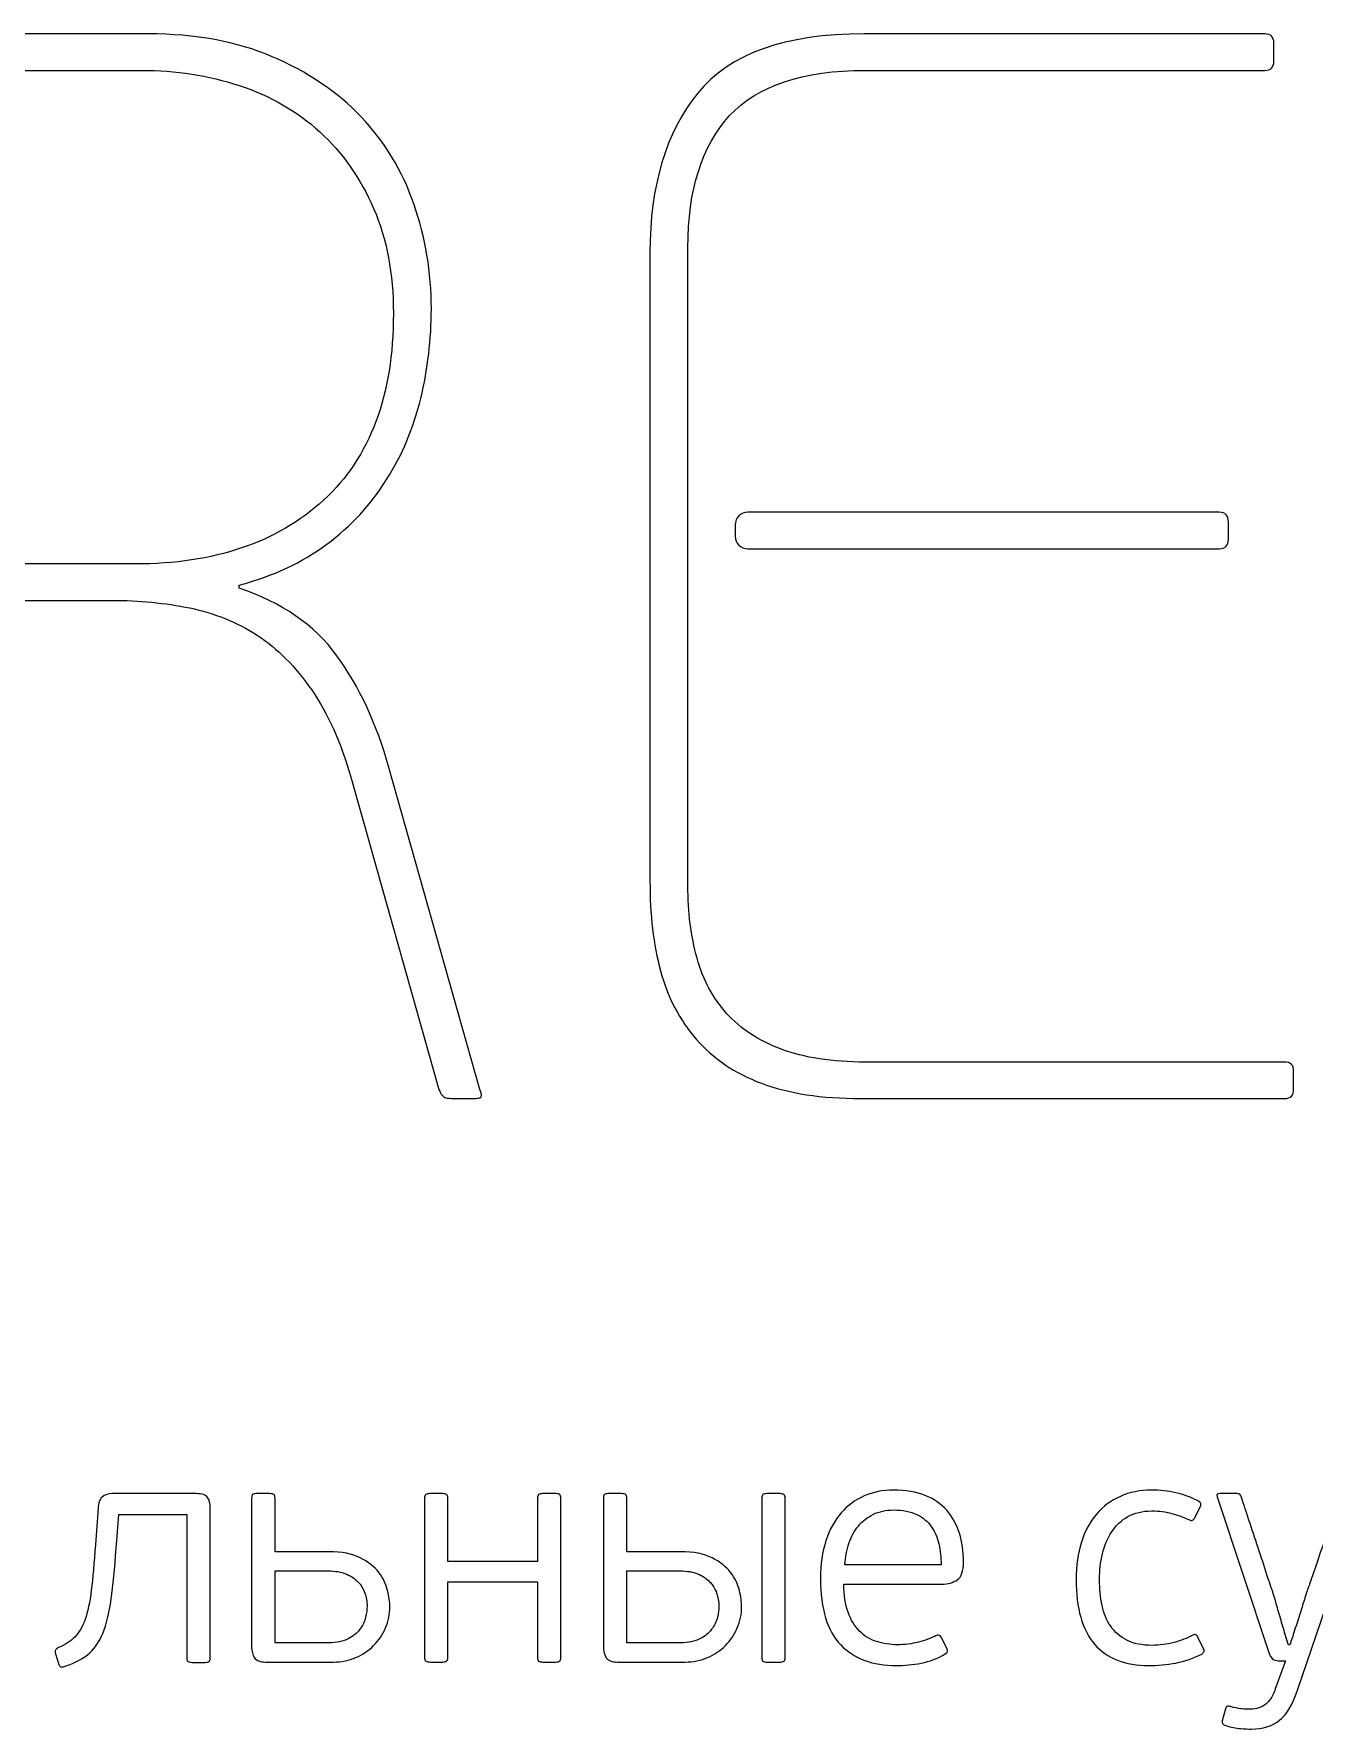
# Model space of a CAD drawing. Header units: centimetres. Extents: x -21.3 to 21.2, y -15.2 to 14.8.
# Drawn here: x -5.219 to -4.306, y -3.583 to -2.374 of the extents above; entities that cross this region are included whole.
import ezdxf

# ---------------------------------------------------------------- set-up
doc = ezdxf.new("R2010")
doc.units = ezdxf.units.CM
doc.header["$MEASUREMENT"] = 0
doc.layers.add('layer 1', color=7, linetype='Continuous')

msp = doc.modelspace()

# ---------------------------------------------------------------- linework, layer by layer
at = {"layer": 'layer 1', "color": 29}
for points, knots in [([(-5.38577, -3.12645), (-5.38577, -3.13079), (-5.38794, -3.13295), (-5.39227, -3.13295), (-5.39227, -3.13295), (-5.39227, -3.13295), (-5.40635, -3.13295), (-5.40635, -3.13295), (-5.40635, -3.13295), (-5.41068, -3.13295), (-5.41284, -3.13079), (-5.41284, -3.12645), (-5.41284, -3.12645), (-5.41284, -3.12645), (-5.41284, -2.40857), (-5.41284, -2.40857), (-5.41284, -2.40857), (-5.41284, -2.39918), (-5.41104, -2.39106), (-5.40743, -2.38421), (-5.40743, -2.38421), (-5.40382, -2.37735), (-5.39371, -2.37392), (-5.37711, -2.37392), (-5.37711, -2.37392), (-5.37711, -2.37392), (-5.13727, -2.37392), (-5.13727, -2.37392), (-5.13727, -2.37392), (-5.10353, -2.37392), (-5.07393, -2.37933), (-5.04884, -2.39016), (-5.04884, -2.39016), (-5.02358, -2.40099), (-5.00247, -2.41524), (-4.9855, -2.43293), (-4.9855, -2.43293), (-4.96872, -2.45062), (-4.95609, -2.47137), (-4.94779, -2.49519), (-4.94779, -2.49519), (-4.93949, -2.51901), (-4.93533, -2.54392), (-4.93533, -2.5699), (-4.93533, -2.5699), (-4.93533, -2.59156), (-4.93786, -2.61285), (-4.94291, -2.63379), (-4.94291, -2.63379), (-4.94797, -2.65472), (-4.95609, -2.67403), (-4.96728, -2.69172), (-4.96728, -2.69172), (-4.97828, -2.7094), (-4.99254, -2.72474), (-5.00986, -2.73773), (-5.00986, -2.73773), (-5.02719, -2.75073), (-5.04813, -2.76047), (-5.07249, -2.76697), (-5.07249, -2.76697), (-5.07249, -2.76697), (-5.07249, -2.76913), (-5.07249, -2.76913), (-5.07249, -2.76913), (-5.04199, -2.77924), (-5.01871, -2.7953), (-5.00265, -2.81732), (-5.00265, -2.81732), (-4.98677, -2.83934), (-4.97431, -2.86586), (-4.96565, -2.8969), (-4.96565, -2.8969), (-4.96565, -2.8969), (-4.90069, -3.12645), (-4.90069, -3.12645), (-4.90069, -3.12645), (-4.89924, -3.13006), (-4.89924, -3.13205), (-4.90069, -3.13241), (-4.90069, -3.13241), (-4.90213, -3.13277), (-4.90357, -3.13295), (-4.90502, -3.13295), (-4.90502, -3.13295), (-4.90502, -3.13295), (-4.92018, -3.13295), (-4.92018, -3.13295), (-4.92018, -3.13295), (-4.92162, -3.13295), (-4.92324, -3.13277), (-4.92505, -3.13241), (-4.92505, -3.13241), (-4.92685, -3.13205), (-4.92848, -3.13006), (-4.92992, -3.12645), (-4.92992, -3.12645), (-4.92992, -3.12645), (-4.99254, -2.90448), (-4.99254, -2.90448), (-4.99254, -2.90448), (-4.99976, -2.87922), (-5.00914, -2.85828), (-5.02069, -2.84168), (-5.02069, -2.84168), (-5.03225, -2.82508), (-5.04506, -2.81208), (-5.05949, -2.8027), (-5.05949, -2.8027), (-5.07393, -2.79332), (-5.08999, -2.78682), (-5.10768, -2.78321), (-5.10768, -2.78321), (-5.12518, -2.7796), (-5.14377, -2.7778), (-5.16326, -2.7778), (-5.16326, -2.7778), (-5.16326, -2.7778), (-5.34313, -2.7778), (-5.34313, -2.7778), (-5.34313, -2.7778), (-5.34808, -2.7778), (-5.35211, -2.77376), (-5.35211, -2.76882), (-5.35211, -2.76882), (-5.35211, -2.76882), (-5.35211, -2.76079), (-5.35211, -2.76079), (-5.35211, -2.76079), (-5.35211, -2.75584), (-5.34808, -2.75181), (-5.34313, -2.75181), (-5.34313, -2.75181), (-5.34313, -2.75181), (-5.14648, -2.75181), (-5.14648, -2.75181), (-5.14648, -2.75181), (-5.09017, -2.75181), (-5.04541, -2.73665), (-5.01221, -2.70633), (-5.01221, -2.70633), (-4.979, -2.67601), (-4.96241, -2.63162), (-4.96241, -2.57315), (-4.96241, -2.57315), (-4.96241, -2.545), (-4.9671, -2.5201), (-4.97648, -2.49844), (-4.97648, -2.49844), (-4.98586, -2.47678), (-4.99868, -2.45856), (-5.01492, -2.44376), (-5.01492, -2.44376), (-5.03116, -2.42896), (-5.05029, -2.41795), (-5.07231, -2.41073), (-5.07231, -2.41073), (-5.09432, -2.40352), (-5.1176, -2.39991), (-5.14215, -2.39991), (-5.14215, -2.39991), (-5.14215, -2.39991), (-5.38577, -2.39991), (-5.38577, -2.39991), (-5.38577, -2.39991), (-5.38577, -2.39991), (-5.38577, -2.70138), (-5.38577, -2.70138), (-5.38577, -2.70138), (-5.38577, -2.70138), (-5.38577, -2.75181), (-5.38577, -2.75181), (-5.38577, -2.75181), (-5.38577, -2.75181), (-5.38577, -2.7778), (-5.38577, -2.7778), (-5.38577, -2.7778), (-5.38577, -2.7778), (-5.38577, -2.85057), (-5.38577, -2.85057), (-5.38577, -2.85057), (-5.38577, -2.85057), (-5.38577, -3.12645), (-5.38577, -3.12645)], [0, 0, 0, 0, 0.0212766, 0.0212766, 0.0212766, 0.0212766, 0.0425532, 0.0425532, 0.0425532, 0.0425532, 0.0638298, 0.0638298, 0.0638298, 0.0638298, 0.0851064, 0.0851064, 0.0851064, 0.0851064, 0.106383, 0.106383, 0.106383, 0.106383, 0.1276596, 0.1276596, 0.1276596, 0.1276596, 0.1489362, 0.1489362, 0.1489362, 0.1489362, 0.1702128, 0.1702128, 0.1702128, 0.1702128, 0.1914894, 0.1914894, 0.1914894, 0.1914894, 0.212766, 0.212766, 0.212766, 0.212766, 0.2340426, 0.2340426, 0.2340426, 0.2340426, 0.2553191, 0.2553191, 0.2553191, 0.2553191, 0.2765957, 0.2765957, 0.2765957, 0.2765957, 0.2978723, 0.2978723, 0.2978723, 0.2978723, 0.3191489, 0.3191489, 0.3191489, 0.3191489, 0.3404255, 0.3404255, 0.3404255, 0.3404255, 0.3617021, 0.3617021, 0.3617021, 0.3617021, 0.3829787, 0.3829787, 0.3829787, 0.3829787, 0.4042553, 0.4042553, 0.4042553, 0.4042553, 0.4255319, 0.4255319, 0.4255319, 0.4255319, 0.4468085, 0.4468085, 0.4468085, 0.4468085, 0.4680851, 0.4680851, 0.4680851, 0.4680851, 0.4893617, 0.4893617, 0.4893617, 0.4893617, 0.5106383, 0.5106383, 0.5106383, 0.5106383, 0.5319149, 0.5319149, 0.5319149, 0.5319149, 0.5531915, 0.5531915, 0.5531915, 0.5531915, 0.5744681, 0.5744681, 0.5744681, 0.5744681, 0.5957447, 0.5957447, 0.5957447, 0.5957447, 0.6170213, 0.6170213, 0.6170213, 0.6170213, 0.6382979, 0.6382979, 0.6382979, 0.6382979, 0.6595745, 0.6595745, 0.6595745, 0.6595745, 0.6808511, 0.6808511, 0.6808511, 0.6808511, 0.7021277, 0.7021277, 0.7021277, 0.7021277, 0.7234043, 0.7234043, 0.7234043, 0.7234043, 0.7446809, 0.7446809, 0.7446809, 0.7446809, 0.7659574, 0.7659574, 0.7659574, 0.7659574, 0.787234, 0.787234, 0.787234, 0.787234, 0.8085106, 0.8085106, 0.8085106, 0.8085106, 0.8297872, 0.8297872, 0.8297872, 0.8297872, 0.8510638, 0.8510638, 0.8510638, 0.8510638, 0.8723404, 0.8723404, 0.8723404, 0.8723404, 0.893617, 0.893617, 0.893617, 0.893617, 0.9148936, 0.9148936, 0.9148936, 0.9148936, 0.9361702, 0.9361702, 0.9361702, 0.9361702, 0.9574468, 0.9574468, 0.9574468, 0.9574468, 1, 1, 1, 1]), ([(-4.75234, -2.74098), (-4.75234, -2.74098), (-4.75234, -2.81558), (-4.75234, -2.81558), (-4.75234, -2.81558), (-4.75234, -2.81558), (-4.75234, -2.98136), (-4.75234, -2.98136), (-4.75234, -2.98136), (-4.75234, -3.00013), (-4.75018, -3.01727), (-4.74584, -3.03279), (-4.74584, -3.03279), (-4.74151, -3.04831), (-4.73447, -3.06148), (-4.72473, -3.07231), (-4.72473, -3.07231), (-4.71499, -3.08314), (-4.70199, -3.09162), (-4.68575, -3.09776), (-4.68575, -3.09776), (-4.66951, -3.10389), (-4.64948, -3.10696), (-4.62566, -3.10696), (-4.62566, -3.10696), (-4.62566, -3.10696), (-4.32681, -3.10696), (-4.32681, -3.10696), (-4.32681, -3.10696), (-4.32248, -3.10696), (-4.32031, -3.10913), (-4.32031, -3.11346), (-4.32031, -3.11346), (-4.32031, -3.11346), (-4.32031, -3.12645), (-4.32031, -3.12645), (-4.32031, -3.12645), (-4.32031, -3.13079), (-4.32248, -3.13295), (-4.32681, -3.13295), (-4.32681, -3.13295), (-4.32681, -3.13295), (-4.62891, -3.13295), (-4.62891, -3.13295), (-4.62891, -3.13295), (-4.65706, -3.13295), (-4.6807, -3.12934), (-4.69983, -3.12212), (-4.69983, -3.12212), (-4.71896, -3.1149), (-4.73447, -3.10444), (-4.74639, -3.09072), (-4.74639, -3.09072), (-4.7583, -3.07701), (-4.76678, -3.06076), (-4.77183, -3.042), (-4.77183, -3.042), (-4.77688, -3.02323), (-4.77941, -3.00193), (-4.77941, -2.97811), (-4.77941, -2.97811), (-4.77941, -2.97811), (-4.77941, -2.52984), (-4.77941, -2.52984), (-4.77941, -2.52984), (-4.77941, -2.4822), (-4.76804, -2.4443), (-4.74531, -2.41615), (-4.74531, -2.41615), (-4.72257, -2.38799), (-4.68304, -2.37392), (-4.62674, -2.37392), (-4.62674, -2.37392), (-4.62674, -2.37392), (-4.34088, -2.37392), (-4.34088, -2.37392), (-4.34088, -2.37392), (-4.33655, -2.37392), (-4.33439, -2.37609), (-4.33439, -2.38042), (-4.33439, -2.38042), (-4.33439, -2.38042), (-4.33439, -2.39341), (-4.33439, -2.39341), (-4.33439, -2.39341), (-4.33439, -2.39774), (-4.33655, -2.39991), (-4.34088, -2.39991), (-4.34088, -2.39991), (-4.34088, -2.39991), (-4.62566, -2.39991), (-4.62566, -2.39991), (-4.62566, -2.39991), (-4.67041, -2.39991), (-4.70271, -2.41073), (-4.72257, -2.43221), (-4.72257, -2.43221), (-4.74242, -2.45387), (-4.75234, -2.48508), (-4.75234, -2.52623), (-4.75234, -2.52623), (-4.75234, -2.52623), (-4.75234, -2.66639), (-4.75234, -2.66639), (-4.75234, -2.66639), (-4.75234, -2.66639), (-4.75234, -2.71499), (-4.75234, -2.71499), (-4.75234, -2.71499), (-4.75234, -2.71499), (-4.75234, -2.74098), (-4.75234, -2.74098)], [0, 0, 0, 0, 0.0344828, 0.0344828, 0.0344828, 0.0344828, 0.0689655, 0.0689655, 0.0689655, 0.0689655, 0.1034483, 0.1034483, 0.1034483, 0.1034483, 0.137931, 0.137931, 0.137931, 0.137931, 0.1724138, 0.1724138, 0.1724138, 0.1724138, 0.2068966, 0.2068966, 0.2068966, 0.2068966, 0.2413793, 0.2413793, 0.2413793, 0.2413793, 0.2758621, 0.2758621, 0.2758621, 0.2758621, 0.3103448, 0.3103448, 0.3103448, 0.3103448, 0.3448276, 0.3448276, 0.3448276, 0.3448276, 0.3793103, 0.3793103, 0.3793103, 0.3793103, 0.4137931, 0.4137931, 0.4137931, 0.4137931, 0.4482759, 0.4482759, 0.4482759, 0.4482759, 0.4827586, 0.4827586, 0.4827586, 0.4827586, 0.5172414, 0.5172414, 0.5172414, 0.5172414, 0.5517241, 0.5517241, 0.5517241, 0.5517241, 0.5862069, 0.5862069, 0.5862069, 0.5862069, 0.6206897, 0.6206897, 0.6206897, 0.6206897, 0.6551724, 0.6551724, 0.6551724, 0.6551724, 0.6896552, 0.6896552, 0.6896552, 0.6896552, 0.7241379, 0.7241379, 0.7241379, 0.7241379, 0.7586207, 0.7586207, 0.7586207, 0.7586207, 0.7931034, 0.7931034, 0.7931034, 0.7931034, 0.8275862, 0.8275862, 0.8275862, 0.8275862, 0.862069, 0.862069, 0.862069, 0.862069, 0.8965517, 0.8965517, 0.8965517, 0.8965517, 0.9310345, 0.9310345, 0.9310345, 0.9310345, 1, 1, 1, 1]), ([(-4.7097, -2.71499), (-4.7097, -2.71499), (-4.37337, -2.71499), (-4.37337, -2.71499), (-4.37337, -2.71499), (-4.36904, -2.71499), (-4.36687, -2.71734), (-4.36687, -2.72185), (-4.36687, -2.72185), (-4.36687, -2.72185), (-4.36687, -2.73413), (-4.36687, -2.73413), (-4.36687, -2.73413), (-4.36687, -2.73864), (-4.36904, -2.74098), (-4.37337, -2.74098), (-4.37337, -2.74098), (-4.37337, -2.74098), (-4.7097, -2.74098), (-4.7097, -2.74098), (-4.7097, -2.74098), (-4.71465, -2.74098), (-4.71868, -2.73695), (-4.71868, -2.73201), (-4.71868, -2.73201), (-4.71868, -2.73201), (-4.71868, -2.72397), (-4.71868, -2.72397), (-4.71868, -2.72397), (-4.71868, -2.71903), (-4.71465, -2.71499), (-4.7097, -2.71499)], [0, 0, 0, 0, 0.1111111, 0.1111111, 0.1111111, 0.1111111, 0.2222222, 0.2222222, 0.2222222, 0.2222222, 0.3333333, 0.3333333, 0.3333333, 0.3333333, 0.4444444, 0.4444444, 0.4444444, 0.4444444, 0.5555556, 0.5555556, 0.5555556, 0.5555556, 0.6666667, 0.6666667, 0.6666667, 0.6666667, 0.7777778, 0.7777778, 0.7777778, 0.7777778, 1, 1, 1, 1]), ([(-5.17307, -3.42511), (-5.17292, -3.42141), (-5.17193, -3.41874), (-5.1701, -3.4171), (-5.1701, -3.4171), (-5.16823, -3.41546), (-5.16579, -3.41466), (-5.16274, -3.41466), (-5.16274, -3.41466), (-5.16274, -3.41466), (-5.10289, -3.41466), (-5.10289, -3.41466), (-5.10289, -3.41466), (-5.09889, -3.41466), (-5.09626, -3.41554), (-5.09496, -3.41733), (-5.09496, -3.41733), (-5.09366, -3.41912), (-5.09302, -3.42172), (-5.09302, -3.42511), (-5.09302, -3.42511), (-5.09302, -3.42511), (-5.09302, -3.532), (-5.09302, -3.532), (-5.09302, -3.532), (-5.09302, -3.53321), (-5.09328, -3.53402), (-5.09382, -3.5344), (-5.09382, -3.5344), (-5.09435, -3.53478), (-5.09534, -3.53497), (-5.09672, -3.53497), (-5.09672, -3.53497), (-5.09672, -3.53497), (-5.10602, -3.53497), (-5.10602, -3.53497), (-5.10602, -3.53497), (-5.10724, -3.53497), (-5.10815, -3.53478), (-5.1088, -3.5344), (-5.1088, -3.5344), (-5.10941, -3.53402), (-5.10972, -3.53321), (-5.10972, -3.532), (-5.10972, -3.532), (-5.10972, -3.532), (-5.10972, -3.42953), (-5.10972, -3.42953), (-5.10972, -3.42953), (-5.10972, -3.42953), (-5.1582, -3.42953), (-5.1582, -3.42953), (-5.1582, -3.42953), (-5.1582, -3.42953), (-5.15958, -3.44805), (-5.15958, -3.44805), (-5.15958, -3.44805), (-5.1608, -3.46315), (-5.16201, -3.47584), (-5.16323, -3.48614), (-5.16323, -3.48614), (-5.16445, -3.49643), (-5.16629, -3.50501), (-5.16872, -3.51187), (-5.16872, -3.51187), (-5.17117, -3.51873), (-5.17456, -3.52414), (-5.1789, -3.52811), (-5.1789, -3.52811), (-5.18325, -3.53207), (-5.18908, -3.53527), (-5.1964, -3.53771), (-5.1964, -3.53771), (-5.19732, -3.53802), (-5.19819, -3.53821), (-5.19903, -3.53829), (-5.19903, -3.53829), (-5.19987, -3.53836), (-5.20052, -3.53779), (-5.20097, -3.53657), (-5.20097, -3.53657), (-5.20097, -3.53657), (-5.20349, -3.52879), (-5.20349, -3.52879), (-5.20349, -3.52879), (-5.20379, -3.52757), (-5.20379, -3.5267), (-5.20349, -3.52616), (-5.20349, -3.52616), (-5.20318, -3.52563), (-5.20242, -3.52506), (-5.2012, -3.52445), (-5.2012, -3.52445), (-5.19648, -3.52246), (-5.19263, -3.51995), (-5.18965, -3.5169), (-5.18965, -3.5169), (-5.18668, -3.51385), (-5.18424, -3.50966), (-5.18233, -3.50432), (-5.18233, -3.50432), (-5.18043, -3.49898), (-5.17894, -3.49204), (-5.17787, -3.48351), (-5.17787, -3.48351), (-5.17681, -3.47497), (-5.17582, -3.46414), (-5.1749, -3.45103), (-5.1749, -3.45103), (-5.1749, -3.45103), (-5.17307, -3.42511), (-5.17307, -3.42511)], [0, 0, 0, 0, 0.0344828, 0.0344828, 0.0344828, 0.0344828, 0.0689655, 0.0689655, 0.0689655, 0.0689655, 0.1034483, 0.1034483, 0.1034483, 0.1034483, 0.137931, 0.137931, 0.137931, 0.137931, 0.1724138, 0.1724138, 0.1724138, 0.1724138, 0.2068966, 0.2068966, 0.2068966, 0.2068966, 0.2413793, 0.2413793, 0.2413793, 0.2413793, 0.2758621, 0.2758621, 0.2758621, 0.2758621, 0.3103448, 0.3103448, 0.3103448, 0.3103448, 0.3448276, 0.3448276, 0.3448276, 0.3448276, 0.3793103, 0.3793103, 0.3793103, 0.3793103, 0.4137931, 0.4137931, 0.4137931, 0.4137931, 0.4482759, 0.4482759, 0.4482759, 0.4482759, 0.4827586, 0.4827586, 0.4827586, 0.4827586, 0.5172414, 0.5172414, 0.5172414, 0.5172414, 0.5517241, 0.5517241, 0.5517241, 0.5517241, 0.5862069, 0.5862069, 0.5862069, 0.5862069, 0.6206897, 0.6206897, 0.6206897, 0.6206897, 0.6551724, 0.6551724, 0.6551724, 0.6551724, 0.6896552, 0.6896552, 0.6896552, 0.6896552, 0.7241379, 0.7241379, 0.7241379, 0.7241379, 0.7586207, 0.7586207, 0.7586207, 0.7586207, 0.7931034, 0.7931034, 0.7931034, 0.7931034, 0.8275862, 0.8275862, 0.8275862, 0.8275862, 0.862069, 0.862069, 0.862069, 0.862069, 0.8965517, 0.8965517, 0.8965517, 0.8965517, 0.9310345, 0.9310345, 0.9310345, 0.9310345, 1, 1, 1, 1]), ([(-5.0085, -3.45606), (-4.9992, -3.45606), (-4.99173, -3.45751), (-4.98602, -3.46041), (-4.98602, -3.46041), (-4.98033, -3.4633), (-4.97591, -3.46677), (-4.97279, -3.47081), (-4.97279, -3.47081), (-4.9697, -3.47485), (-4.9676, -3.47912), (-4.96654, -3.48362), (-4.96654, -3.48362), (-4.96547, -3.48812), (-4.96493, -3.49197), (-4.96493, -3.49517), (-4.96493, -3.49517), (-4.96493, -3.50051), (-4.96597, -3.50558), (-4.96802, -3.51038), (-4.96802, -3.51038), (-4.97008, -3.51518), (-4.9729, -3.51938), (-4.97649, -3.52296), (-4.97649, -3.52296), (-4.98007, -3.52654), (-4.9843, -3.5294), (-4.98918, -3.53154), (-4.98918, -3.53154), (-4.99406, -3.53367), (-4.9994, -3.53474), (-5.00519, -3.53474), (-5.00519, -3.53474), (-5.00519, -3.53474), (-5.05368, -3.53474), (-5.05368, -3.53474), (-5.05368, -3.53474), (-5.05749, -3.53474), (-5.06008, -3.53371), (-5.06145, -3.53165), (-5.06145, -3.53165), (-5.06283, -3.5296), (-5.06351, -3.52712), (-5.06351, -3.52422), (-5.06351, -3.52422), (-5.06351, -3.52422), (-5.06351, -3.41809), (-5.06351, -3.41809), (-5.06351, -3.41809), (-5.06351, -3.41672), (-5.06328, -3.4158), (-5.06283, -3.41535), (-5.06283, -3.41535), (-5.06237, -3.41489), (-5.06149, -3.41466), (-5.06027, -3.41466), (-5.06027, -3.41466), (-5.06027, -3.41466), (-5.05051, -3.41466), (-5.05051, -3.41466), (-5.05051, -3.41466), (-5.04914, -3.41466), (-5.04815, -3.41489), (-5.04762, -3.41535), (-5.04762, -3.41535), (-5.04708, -3.4158), (-5.04682, -3.41672), (-5.04682, -3.41809), (-5.04682, -3.41809), (-5.04682, -3.41809), (-5.04682, -3.45606), (-5.04682, -3.45606), (-5.04682, -3.45606), (-5.04682, -3.45606), (-5.0085, -3.45606), (-5.0085, -3.45606)], [0, 0, 0, 0, 0.05, 0.05, 0.05, 0.05, 0.1, 0.1, 0.1, 0.1, 0.15, 0.15, 0.15, 0.15, 0.2, 0.2, 0.2, 0.2, 0.25, 0.25, 0.25, 0.25, 0.3, 0.3, 0.3, 0.3, 0.35, 0.35, 0.35, 0.35, 0.4, 0.4, 0.4, 0.4, 0.45, 0.45, 0.45, 0.45, 0.5, 0.5, 0.5, 0.5, 0.55, 0.55, 0.55, 0.55, 0.6, 0.6, 0.6, 0.6, 0.65, 0.65, 0.65, 0.65, 0.7, 0.7, 0.7, 0.7, 0.75, 0.75, 0.75, 0.75, 0.8, 0.8, 0.8, 0.8, 0.85, 0.85, 0.85, 0.85, 0.9, 0.9, 0.9, 0.9, 1, 1, 1, 1]), ([(-4.92353, -3.53131), (-4.92353, -3.53268), (-4.92384, -3.5336), (-4.92445, -3.53405), (-4.92445, -3.53405), (-4.92502, -3.53451), (-4.92594, -3.53474), (-4.92716, -3.53474), (-4.92716, -3.53474), (-4.92716, -3.53474), (-4.93638, -3.53474), (-4.93638, -3.53474), (-4.93638, -3.53474), (-4.9376, -3.53474), (-4.93855, -3.53451), (-4.9392, -3.53405), (-4.9392, -3.53405), (-4.93989, -3.5336), (-4.94023, -3.53268), (-4.94023, -3.53131), (-4.94023, -3.53131), (-4.94023, -3.53131), (-4.94023, -3.41809), (-4.94023, -3.41809), (-4.94023, -3.41809), (-4.94023, -3.41672), (-4.93989, -3.4158), (-4.9392, -3.41535), (-4.9392, -3.41535), (-4.93855, -3.41489), (-4.9376, -3.41466), (-4.93638, -3.41466), (-4.93638, -3.41466), (-4.93638, -3.41466), (-4.92716, -3.41466), (-4.92716, -3.41466), (-4.92716, -3.41466), (-4.92594, -3.41466), (-4.92502, -3.41489), (-4.92445, -3.41535), (-4.92445, -3.41535), (-4.92384, -3.4158), (-4.92353, -3.41672), (-4.92353, -3.41809), (-4.92353, -3.41809), (-4.92353, -3.41809), (-4.92353, -3.46315), (-4.92353, -3.46315), (-4.92353, -3.46315), (-4.92353, -3.46315), (-4.85972, -3.46315), (-4.85972, -3.46315), (-4.85972, -3.46315), (-4.85972, -3.46315), (-4.85972, -3.41809), (-4.85972, -3.41809), (-4.85972, -3.41809), (-4.85972, -3.41672), (-4.85942, -3.4158), (-4.85881, -3.41535), (-4.85881, -3.41535), (-4.85816, -3.41489), (-4.85724, -3.41466), (-4.85602, -3.41466), (-4.85602, -3.41466), (-4.85602, -3.41466), (-4.84649, -3.41466), (-4.84649, -3.41466), (-4.84649, -3.41466), (-4.84512, -3.41466), (-4.84417, -3.41489), (-4.84371, -3.41535), (-4.84371, -3.41535), (-4.84325, -3.4158), (-4.84302, -3.41672), (-4.84302, -3.41809), (-4.84302, -3.41809), (-4.84302, -3.41809), (-4.84302, -3.53131), (-4.84302, -3.53131), (-4.84302, -3.53131), (-4.84302, -3.53268), (-4.84325, -3.5336), (-4.84371, -3.53405), (-4.84371, -3.53405), (-4.84417, -3.53451), (-4.84512, -3.53474), (-4.84649, -3.53474), (-4.84649, -3.53474), (-4.84649, -3.53474), (-4.85602, -3.53474), (-4.85602, -3.53474), (-4.85602, -3.53474), (-4.85724, -3.53474), (-4.85816, -3.53451), (-4.85881, -3.53405), (-4.85881, -3.53405), (-4.85942, -3.5336), (-4.85972, -3.53268), (-4.85972, -3.53131), (-4.85972, -3.53131), (-4.85972, -3.53131), (-4.85972, -3.47756), (-4.85972, -3.47756), (-4.85972, -3.47756), (-4.85972, -3.47756), (-4.92353, -3.47756), (-4.92353, -3.47756), (-4.92353, -3.47756), (-4.92353, -3.47756), (-4.92353, -3.53131), (-4.92353, -3.53131)], [0, 0, 0, 0, 0.0344828, 0.0344828, 0.0344828, 0.0344828, 0.0689655, 0.0689655, 0.0689655, 0.0689655, 0.1034483, 0.1034483, 0.1034483, 0.1034483, 0.137931, 0.137931, 0.137931, 0.137931, 0.1724138, 0.1724138, 0.1724138, 0.1724138, 0.2068966, 0.2068966, 0.2068966, 0.2068966, 0.2413793, 0.2413793, 0.2413793, 0.2413793, 0.2758621, 0.2758621, 0.2758621, 0.2758621, 0.3103448, 0.3103448, 0.3103448, 0.3103448, 0.3448276, 0.3448276, 0.3448276, 0.3448276, 0.3793103, 0.3793103, 0.3793103, 0.3793103, 0.4137931, 0.4137931, 0.4137931, 0.4137931, 0.4482759, 0.4482759, 0.4482759, 0.4482759, 0.4827586, 0.4827586, 0.4827586, 0.4827586, 0.5172414, 0.5172414, 0.5172414, 0.5172414, 0.5517241, 0.5517241, 0.5517241, 0.5517241, 0.5862069, 0.5862069, 0.5862069, 0.5862069, 0.6206897, 0.6206897, 0.6206897, 0.6206897, 0.6551724, 0.6551724, 0.6551724, 0.6551724, 0.6896552, 0.6896552, 0.6896552, 0.6896552, 0.7241379, 0.7241379, 0.7241379, 0.7241379, 0.7586207, 0.7586207, 0.7586207, 0.7586207, 0.7931034, 0.7931034, 0.7931034, 0.7931034, 0.8275862, 0.8275862, 0.8275862, 0.8275862, 0.862069, 0.862069, 0.862069, 0.862069, 0.8965517, 0.8965517, 0.8965517, 0.8965517, 0.9310345, 0.9310345, 0.9310345, 0.9310345, 1, 1, 1, 1]), ([(-4.7576, -3.45606), (-4.7483, -3.45606), (-4.74083, -3.45751), (-4.73511, -3.46041), (-4.73511, -3.46041), (-4.72943, -3.4633), (-4.725, -3.46677), (-4.72188, -3.47081), (-4.72188, -3.47081), (-4.71879, -3.47485), (-4.7167, -3.47912), (-4.71563, -3.48362), (-4.71563, -3.48362), (-4.71456, -3.48812), (-4.71402, -3.49197), (-4.71402, -3.49517), (-4.71402, -3.49517), (-4.71402, -3.50051), (-4.71506, -3.50558), (-4.71711, -3.51038), (-4.71711, -3.51038), (-4.71917, -3.51518), (-4.72199, -3.51938), (-4.72558, -3.52296), (-4.72558, -3.52296), (-4.72916, -3.52654), (-4.73339, -3.5294), (-4.73827, -3.53154), (-4.73827, -3.53154), (-4.74315, -3.53367), (-4.74849, -3.53474), (-4.75428, -3.53474), (-4.75428, -3.53474), (-4.75428, -3.53474), (-4.80277, -3.53474), (-4.80277, -3.53474), (-4.80277, -3.53474), (-4.80658, -3.53474), (-4.80918, -3.53371), (-4.81054, -3.53165), (-4.81054, -3.53165), (-4.81192, -3.5296), (-4.8126, -3.52712), (-4.8126, -3.52422), (-4.8126, -3.52422), (-4.8126, -3.52422), (-4.8126, -3.41809), (-4.8126, -3.41809), (-4.8126, -3.41809), (-4.8126, -3.41672), (-4.81238, -3.4158), (-4.81192, -3.41535), (-4.81192, -3.41535), (-4.81146, -3.41489), (-4.81059, -3.41466), (-4.80936, -3.41466), (-4.80936, -3.41466), (-4.80936, -3.41466), (-4.79961, -3.41466), (-4.79961, -3.41466), (-4.79961, -3.41466), (-4.79823, -3.41466), (-4.79724, -3.41489), (-4.79671, -3.41535), (-4.79671, -3.41535), (-4.79618, -3.4158), (-4.79591, -3.41672), (-4.79591, -3.41809), (-4.79591, -3.41809), (-4.79591, -3.41809), (-4.79591, -3.45606), (-4.79591, -3.45606), (-4.79591, -3.45606), (-4.79591, -3.45606), (-4.7576, -3.45606), (-4.7576, -3.45606)], [0, 0, 0, 0, 0.05, 0.05, 0.05, 0.05, 0.1, 0.1, 0.1, 0.1, 0.15, 0.15, 0.15, 0.15, 0.2, 0.2, 0.2, 0.2, 0.25, 0.25, 0.25, 0.25, 0.3, 0.3, 0.3, 0.3, 0.35, 0.35, 0.35, 0.35, 0.4, 0.4, 0.4, 0.4, 0.45, 0.45, 0.45, 0.45, 0.5, 0.5, 0.5, 0.5, 0.55, 0.55, 0.55, 0.55, 0.6, 0.6, 0.6, 0.6, 0.65, 0.65, 0.65, 0.65, 0.7, 0.7, 0.7, 0.7, 0.75, 0.75, 0.75, 0.75, 0.8, 0.8, 0.8, 0.8, 0.85, 0.85, 0.85, 0.85, 0.9, 0.9, 0.9, 0.9, 1, 1, 1, 1]), ([(-4.69962, -3.41809), (-4.69962, -3.41672), (-4.69935, -3.4158), (-4.69882, -3.41535), (-4.69882, -3.41535), (-4.69828, -3.41489), (-4.69737, -3.41466), (-4.69615, -3.41466), (-4.69615, -3.41466), (-4.69615, -3.41466), (-4.68662, -3.41466), (-4.68662, -3.41466), (-4.68662, -3.41466), (-4.6854, -3.41466), (-4.68448, -3.41489), (-4.68383, -3.41535), (-4.68383, -3.41535), (-4.68322, -3.4158), (-4.68292, -3.41672), (-4.68292, -3.41809), (-4.68292, -3.41809), (-4.68292, -3.41809), (-4.68292, -3.53154), (-4.68292, -3.53154), (-4.68292, -3.53154), (-4.68292, -3.53291), (-4.68322, -3.53379), (-4.68383, -3.53417), (-4.68383, -3.53417), (-4.68448, -3.53455), (-4.6854, -3.53474), (-4.68662, -3.53474), (-4.68662, -3.53474), (-4.68662, -3.53474), (-4.69615, -3.53474), (-4.69615, -3.53474), (-4.69615, -3.53474), (-4.69737, -3.53474), (-4.69828, -3.53455), (-4.69882, -3.53417), (-4.69882, -3.53417), (-4.69935, -3.53379), (-4.69962, -3.53291), (-4.69962, -3.53154), (-4.69962, -3.53154), (-4.69962, -3.53154), (-4.69962, -3.41809), (-4.69962, -3.41809)], [0, 0, 0, 0, 0.0769231, 0.0769231, 0.0769231, 0.0769231, 0.1538462, 0.1538462, 0.1538462, 0.1538462, 0.2307692, 0.2307692, 0.2307692, 0.2307692, 0.3076923, 0.3076923, 0.3076923, 0.3076923, 0.3846154, 0.3846154, 0.3846154, 0.3846154, 0.4615385, 0.4615385, 0.4615385, 0.4615385, 0.5384615, 0.5384615, 0.5384615, 0.5384615, 0.6153846, 0.6153846, 0.6153846, 0.6153846, 0.6923077, 0.6923077, 0.6923077, 0.6923077, 0.7692308, 0.7692308, 0.7692308, 0.7692308, 0.8461538, 0.8461538, 0.8461538, 0.8461538, 1, 1, 1, 1]), ([(-4.60561, -3.41215), (-4.59692, -3.41215), (-4.58945, -3.4134), (-4.5832, -3.41592), (-4.5832, -3.41592), (-4.57694, -3.41843), (-4.5718, -3.42198), (-4.56776, -3.42655), (-4.56776, -3.42655), (-4.56372, -3.43113), (-4.5607, -3.43654), (-4.55873, -3.44279), (-4.55873, -3.44279), (-4.55674, -3.44905), (-4.55575, -3.45591), (-4.55575, -3.46338), (-4.55575, -3.46338), (-4.55575, -3.46978), (-4.55723, -3.47401), (-4.56021, -3.47607), (-4.56021, -3.47607), (-4.56318, -3.47813), (-4.5668, -3.47916), (-4.57107, -3.47916), (-4.57107, -3.47916), (-4.57107, -3.47916), (-4.64106, -3.47916), (-4.64106, -3.47916), (-4.64106, -3.47916), (-4.64106, -3.48705), (-4.64007, -3.49376), (-4.63809, -3.49929), (-4.63809, -3.49929), (-4.63611, -3.50481), (-4.63336, -3.50932), (-4.62993, -3.51271), (-4.62993, -3.51271), (-4.6265, -3.51614), (-4.62242, -3.51862), (-4.61777, -3.5201), (-4.61777, -3.5201), (-4.61312, -3.52163), (-4.60809, -3.52239), (-4.60275, -3.52239), (-4.60275, -3.52239), (-4.59768, -3.52239), (-4.59276, -3.52178), (-4.58792, -3.52056), (-4.58792, -3.52056), (-4.58312, -3.51934), (-4.57904, -3.51781), (-4.57565, -3.51599), (-4.57565, -3.51599), (-4.57382, -3.51507), (-4.57252, -3.51538), (-4.57176, -3.5169), (-4.57176, -3.5169), (-4.57176, -3.5169), (-4.56764, -3.52494), (-4.56764, -3.52494), (-4.56764, -3.52494), (-4.56673, -3.52681), (-4.56711, -3.52811), (-4.56879, -3.52891), (-4.56879, -3.52891), (-4.57412, -3.53215), (-4.57984, -3.53436), (-4.58594, -3.5355), (-4.58594, -3.5355), (-4.59204, -3.53668), (-4.59799, -3.53726), (-4.60378, -3.53726), (-4.60378, -3.53726), (-4.62055, -3.53726), (-4.63374, -3.53234), (-4.64335, -3.5225), (-4.64335, -3.5225), (-4.65296, -3.51267), (-4.65776, -3.49692), (-4.65776, -3.47527), (-4.65776, -3.47527), (-4.65776, -3.46506), (-4.65646, -3.45602), (-4.65387, -3.44817), (-4.65387, -3.44817), (-4.65128, -3.44032), (-4.64766, -3.43372), (-4.643, -3.42839), (-4.643, -3.42839), (-4.63835, -3.42305), (-4.63286, -3.41901), (-4.62654, -3.41626), (-4.62654, -3.41626), (-4.62021, -3.41352), (-4.61324, -3.41215), (-4.60561, -3.41215)], [0, 0, 0, 0, 0.04, 0.04, 0.04, 0.04, 0.08, 0.08, 0.08, 0.08, 0.12, 0.12, 0.12, 0.12, 0.16, 0.16, 0.16, 0.16, 0.2, 0.2, 0.2, 0.2, 0.24, 0.24, 0.24, 0.24, 0.28, 0.28, 0.28, 0.28, 0.32, 0.32, 0.32, 0.32, 0.36, 0.36, 0.36, 0.36, 0.4, 0.4, 0.4, 0.4, 0.44, 0.44, 0.44, 0.44, 0.48, 0.48, 0.48, 0.48, 0.52, 0.52, 0.52, 0.52, 0.56, 0.56, 0.56, 0.56, 0.6, 0.6, 0.6, 0.6, 0.64, 0.64, 0.64, 0.64, 0.68, 0.68, 0.68, 0.68, 0.72, 0.72, 0.72, 0.72, 0.76, 0.76, 0.76, 0.76, 0.8, 0.8, 0.8, 0.8, 0.84, 0.84, 0.84, 0.84, 0.88, 0.88, 0.88, 0.88, 0.92, 0.92, 0.92, 0.92, 1, 1, 1, 1]), ([(-4.42126, -3.52285), (-4.41593, -3.52285), (-4.4107, -3.52216), (-4.40559, -3.52079), (-4.40559, -3.52079), (-4.40049, -3.51942), (-4.39618, -3.51774), (-4.39267, -3.51576), (-4.39267, -3.51576), (-4.39145, -3.51515), (-4.39057, -3.51499), (-4.39004, -3.5153), (-4.39004, -3.5153), (-4.38951, -3.51561), (-4.38901, -3.51614), (-4.38855, -3.5169), (-4.38855, -3.5169), (-4.38855, -3.5169), (-4.3849, -3.52491), (-4.3849, -3.52491), (-4.3849, -3.52491), (-4.38413, -3.52582), (-4.3839, -3.52658), (-4.38421, -3.52719), (-4.38421, -3.52719), (-4.38451, -3.5278), (-4.38505, -3.52841), (-4.38581, -3.52902), (-4.38581, -3.52902), (-4.39161, -3.53207), (-4.39778, -3.53421), (-4.40434, -3.53543), (-4.40434, -3.53543), (-4.41089, -3.53665), (-4.4173, -3.53726), (-4.42355, -3.53726), (-4.42355, -3.53726), (-4.44063, -3.53726), (-4.45355, -3.53215), (-4.46232, -3.52193), (-4.46232, -3.52193), (-4.47108, -3.51172), (-4.47547, -3.49639), (-4.47547, -3.47596), (-4.47547, -3.47596), (-4.47547, -3.46605), (-4.47421, -3.45717), (-4.47169, -3.44931), (-4.47169, -3.44931), (-4.46918, -3.44146), (-4.46559, -3.43479), (-4.46094, -3.4293), (-4.46094, -3.4293), (-4.45629, -3.42381), (-4.45062, -3.41958), (-4.4439, -3.41661), (-4.4439, -3.41661), (-4.4372, -3.41363), (-4.42972, -3.41215), (-4.42149, -3.41215), (-4.42149, -3.41215), (-4.41555, -3.41215), (-4.40983, -3.41276), (-4.40434, -3.41398), (-4.40434, -3.41398), (-4.39885, -3.4152), (-4.39343, -3.41725), (-4.3881, -3.42015), (-4.3881, -3.42015), (-4.38627, -3.42122), (-4.38589, -3.42259), (-4.38695, -3.42427), (-4.38695, -3.42427), (-4.38695, -3.42427), (-4.39107, -3.43204), (-4.39107, -3.43204), (-4.39107, -3.43204), (-4.39138, -3.43281), (-4.3918, -3.43334), (-4.39233, -3.43365), (-4.39233, -3.43365), (-4.39286, -3.43395), (-4.39374, -3.4338), (-4.39496, -3.43319), (-4.39496, -3.43319), (-4.39877, -3.43151), (-4.40285, -3.43006), (-4.4072, -3.42884), (-4.4072, -3.42884), (-4.41154, -3.42762), (-4.41631, -3.42701), (-4.42149, -3.42701), (-4.42149, -3.42701), (-4.4282, -3.42701), (-4.43388, -3.42835), (-4.43853, -3.43102), (-4.43853, -3.43102), (-4.44318, -3.43368), (-4.44703, -3.4373), (-4.45008, -3.44188), (-4.45008, -3.44188), (-4.45313, -3.44645), (-4.45534, -3.45168), (-4.45672, -3.45755), (-4.45672, -3.45755), (-4.45808, -3.46342), (-4.45877, -3.46956), (-4.45877, -3.47596), (-4.45877, -3.47596), (-4.45877, -3.48251), (-4.45816, -3.48865), (-4.45694, -3.49437), (-4.45694, -3.49437), (-4.45572, -3.50009), (-4.45366, -3.50504), (-4.45077, -3.50924), (-4.45077, -3.50924), (-4.44787, -3.51343), (-4.44402, -3.51675), (-4.43922, -3.51919), (-4.43922, -3.51919), (-4.43442, -3.52163), (-4.42843, -3.52285), (-4.42126, -3.52285)], [0, 0, 0, 0, 0.03125, 0.03125, 0.03125, 0.03125, 0.0625, 0.0625, 0.0625, 0.0625, 0.09375, 0.09375, 0.09375, 0.09375, 0.125, 0.125, 0.125, 0.125, 0.15625, 0.15625, 0.15625, 0.15625, 0.1875, 0.1875, 0.1875, 0.1875, 0.21875, 0.21875, 0.21875, 0.21875, 0.25, 0.25, 0.25, 0.25, 0.28125, 0.28125, 0.28125, 0.28125, 0.3125, 0.3125, 0.3125, 0.3125, 0.34375, 0.34375, 0.34375, 0.34375, 0.375, 0.375, 0.375, 0.375, 0.40625, 0.40625, 0.40625, 0.40625, 0.4375, 0.4375, 0.4375, 0.4375, 0.46875, 0.46875, 0.46875, 0.46875, 0.5, 0.5, 0.5, 0.5, 0.53125, 0.53125, 0.53125, 0.53125, 0.5625, 0.5625, 0.5625, 0.5625, 0.59375, 0.59375, 0.59375, 0.59375, 0.625, 0.625, 0.625, 0.625, 0.65625, 0.65625, 0.65625, 0.65625, 0.6875, 0.6875, 0.6875, 0.6875, 0.71875, 0.71875, 0.71875, 0.71875, 0.75, 0.75, 0.75, 0.75, 0.78125, 0.78125, 0.78125, 0.78125, 0.8125, 0.8125, 0.8125, 0.8125, 0.84375, 0.84375, 0.84375, 0.84375, 0.875, 0.875, 0.875, 0.875, 0.90625, 0.90625, 0.90625, 0.90625, 0.9375, 0.9375, 0.9375, 0.9375, 1, 1, 1, 1]), ([(-4.31765, -3.55487), (-4.32116, -3.56524), (-4.32547, -3.57244), (-4.33057, -3.57648), (-4.33057, -3.57648), (-4.33568, -3.58052), (-4.34228, -3.58254), (-4.35036, -3.58254), (-4.35036, -3.58254), (-4.35249, -3.58254), (-4.35512, -3.58243), (-4.35825, -3.5822), (-4.35825, -3.5822), (-4.36138, -3.58197), (-4.36485, -3.58125), (-4.36866, -3.58003), (-4.36866, -3.58003), (-4.37079, -3.57942), (-4.37163, -3.57827), (-4.37117, -3.5766), (-4.37117, -3.5766), (-4.37117, -3.5766), (-4.36889, -3.56813), (-4.36889, -3.56813), (-4.36889, -3.56813), (-4.36858, -3.56707), (-4.36816, -3.56646), (-4.36762, -3.5663), (-4.36762, -3.5663), (-4.36709, -3.56615), (-4.36637, -3.56623), (-4.36545, -3.56653), (-4.36545, -3.56653), (-4.36225, -3.5673), (-4.35985, -3.56779), (-4.35825, -3.56802), (-4.35825, -3.56802), (-4.35665, -3.56825), (-4.35493, -3.56836), (-4.3531, -3.56836), (-4.3531, -3.56836), (-4.35066, -3.56836), (-4.34845, -3.56817), (-4.34647, -3.56779), (-4.34647, -3.56779), (-4.34449, -3.56741), (-4.34269, -3.56665), (-4.3411, -3.5655), (-4.3411, -3.5655), (-4.33949, -3.56436), (-4.33801, -3.56276), (-4.33663, -3.5607), (-4.33663, -3.5607), (-4.33526, -3.55864), (-4.33404, -3.55594), (-4.33298, -3.55258), (-4.33298, -3.55258), (-4.33298, -3.55258), (-4.32611, -3.53382), (-4.32611, -3.53382), (-4.32611, -3.53382), (-4.32611, -3.53382), (-4.33, -3.53382), (-4.33, -3.53382), (-4.33, -3.53382), (-4.33168, -3.53382), (-4.3332, -3.53352), (-4.33457, -3.53291), (-4.33457, -3.53291), (-4.33595, -3.5323), (-4.33717, -3.5304), (-4.33824, -3.52719), (-4.33824, -3.52719), (-4.33824, -3.52719), (-4.37483, -3.41695), (-4.37483, -3.41695), (-4.37483, -3.41695), (-4.37529, -3.41542), (-4.37476, -3.41466), (-4.37323, -3.41466), (-4.37323, -3.41466), (-4.37323, -3.41466), (-4.36065, -3.41466), (-4.36065, -3.41466), (-4.36065, -3.41466), (-4.35958, -3.41466), (-4.3589, -3.41482), (-4.35859, -3.41512), (-4.35859, -3.41512), (-4.35829, -3.41542), (-4.35798, -3.41596), (-4.35768, -3.41672), (-4.35768, -3.41672), (-4.35661, -3.42008), (-4.35505, -3.42488), (-4.35299, -3.43113), (-4.35299, -3.43113), (-4.35093, -3.43738), (-4.34876, -3.4439), (-4.34647, -3.45069), (-4.34647, -3.45069), (-4.34418, -3.45747), (-4.34205, -3.46399), (-4.34006, -3.47024), (-4.34006, -3.47024), (-4.33808, -3.47649), (-4.33648, -3.4813), (-4.33526, -3.48465), (-4.33526, -3.48465), (-4.3348, -3.48587), (-4.33408, -3.48827), (-4.33309, -3.49186), (-4.33309, -3.49186), (-4.3321, -3.49544), (-4.33099, -3.49929), (-4.32977, -3.5034), (-4.32977, -3.5034), (-4.32855, -3.50752), (-4.32741, -3.51141), (-4.32634, -3.51507), (-4.32634, -3.51507), (-4.32527, -3.51873), (-4.32451, -3.52117), (-4.32406, -3.52239), (-4.32406, -3.52239), (-4.32406, -3.52239), (-4.32291, -3.52239), (-4.32291, -3.52239), (-4.32291, -3.52239), (-4.322, -3.51964), (-4.32089, -3.51622), (-4.31959, -3.51209), (-4.31959, -3.51209), (-4.3183, -3.50798), (-4.317, -3.5039), (-4.31571, -3.49986), (-4.31571, -3.49986), (-4.31441, -3.49582), (-4.31327, -3.4922), (-4.31227, -3.489), (-4.31227, -3.489), (-4.31129, -3.4858), (-4.31064, -3.48381), (-4.31033, -3.48305), (-4.31033, -3.48305), (-4.30987, -3.48198), (-4.30892, -3.47927), (-4.30747, -3.47493), (-4.30747, -3.47493), (-4.30603, -3.47058), (-4.30423, -3.46529), (-4.3021, -3.45903), (-4.3021, -3.45903), (-4.29996, -3.45278), (-4.2976, -3.44599), (-4.29501, -3.43868), (-4.29501, -3.43868), (-4.29242, -3.43136), (-4.28982, -3.42412), (-4.28723, -3.41695), (-4.28723, -3.41695), (-4.28693, -3.41619), (-4.28662, -3.41562), (-4.28632, -3.41523), (-4.28632, -3.41523), (-4.28601, -3.41485), (-4.28532, -3.41466), (-4.28426, -3.41466), (-4.28426, -3.41466), (-4.28426, -3.41466), (-4.27236, -3.41466), (-4.27236, -3.41466), (-4.27236, -3.41466), (-4.27069, -3.41466), (-4.27008, -3.41542), (-4.27053, -3.41695), (-4.27053, -3.41695), (-4.27053, -3.41695), (-4.31765, -3.55487), (-4.31765, -3.55487)], [0, 0, 0, 0, 0.0217391, 0.0217391, 0.0217391, 0.0217391, 0.0434783, 0.0434783, 0.0434783, 0.0434783, 0.0652174, 0.0652174, 0.0652174, 0.0652174, 0.0869565, 0.0869565, 0.0869565, 0.0869565, 0.1086957, 0.1086957, 0.1086957, 0.1086957, 0.1304348, 0.1304348, 0.1304348, 0.1304348, 0.1521739, 0.1521739, 0.1521739, 0.1521739, 0.173913, 0.173913, 0.173913, 0.173913, 0.1956522, 0.1956522, 0.1956522, 0.1956522, 0.2173913, 0.2173913, 0.2173913, 0.2173913, 0.2391304, 0.2391304, 0.2391304, 0.2391304, 0.2608696, 0.2608696, 0.2608696, 0.2608696, 0.2826087, 0.2826087, 0.2826087, 0.2826087, 0.3043478, 0.3043478, 0.3043478, 0.3043478, 0.326087, 0.326087, 0.326087, 0.326087, 0.3478261, 0.3478261, 0.3478261, 0.3478261, 0.3695652, 0.3695652, 0.3695652, 0.3695652, 0.3913043, 0.3913043, 0.3913043, 0.3913043, 0.4130435, 0.4130435, 0.4130435, 0.4130435, 0.4347826, 0.4347826, 0.4347826, 0.4347826, 0.4565217, 0.4565217, 0.4565217, 0.4565217, 0.4782609, 0.4782609, 0.4782609, 0.4782609, 0.5, 0.5, 0.5, 0.5, 0.5217391, 0.5217391, 0.5217391, 0.5217391, 0.5434783, 0.5434783, 0.5434783, 0.5434783, 0.5652174, 0.5652174, 0.5652174, 0.5652174, 0.5869565, 0.5869565, 0.5869565, 0.5869565, 0.6086957, 0.6086957, 0.6086957, 0.6086957, 0.6304348, 0.6304348, 0.6304348, 0.6304348, 0.6521739, 0.6521739, 0.6521739, 0.6521739, 0.673913, 0.673913, 0.673913, 0.673913, 0.6956522, 0.6956522, 0.6956522, 0.6956522, 0.7173913, 0.7173913, 0.7173913, 0.7173913, 0.7391304, 0.7391304, 0.7391304, 0.7391304, 0.7608696, 0.7608696, 0.7608696, 0.7608696, 0.7826087, 0.7826087, 0.7826087, 0.7826087, 0.8043478, 0.8043478, 0.8043478, 0.8043478, 0.826087, 0.826087, 0.826087, 0.826087, 0.8478261, 0.8478261, 0.8478261, 0.8478261, 0.8695652, 0.8695652, 0.8695652, 0.8695652, 0.8913043, 0.8913043, 0.8913043, 0.8913043, 0.9130435, 0.9130435, 0.9130435, 0.9130435, 0.9347826, 0.9347826, 0.9347826, 0.9347826, 0.9565217, 0.9565217, 0.9565217, 0.9565217, 1, 1, 1, 1]), ([(-4.57176, -3.46544), (-4.57176, -3.46026), (-4.57229, -3.4553), (-4.57336, -3.45057), (-4.57336, -3.45057), (-4.57443, -3.44584), (-4.57622, -3.44169), (-4.57878, -3.43811), (-4.57878, -3.43811), (-4.58129, -3.43452), (-4.58476, -3.43166), (-4.58918, -3.42953), (-4.58918, -3.42953), (-4.59364, -3.42739), (-4.59913, -3.42633), (-4.60573, -3.42633), (-4.60573, -3.42633), (-4.61106, -3.42633), (-4.61587, -3.42736), (-4.62006, -3.42941), (-4.62006, -3.42941), (-4.62429, -3.43147), (-4.62783, -3.43426), (-4.63073, -3.43776), (-4.63073, -3.43776), (-4.63363, -3.44127), (-4.63592, -3.44539), (-4.63752, -3.45012), (-4.63752, -3.45012), (-4.63912, -3.45484), (-4.64007, -3.45995), (-4.64037, -3.46544), (-4.64037, -3.46544), (-4.64037, -3.46544), (-4.57176, -3.46544), (-4.57176, -3.46544)], [0, 0, 0, 0, 0.1, 0.1, 0.1, 0.1, 0.2, 0.2, 0.2, 0.2, 0.3, 0.3, 0.3, 0.3, 0.4, 0.4, 0.4, 0.4, 0.5, 0.5, 0.5, 0.5, 0.6, 0.6, 0.6, 0.6, 0.7, 0.7, 0.7, 0.7, 0.8, 0.8, 0.8, 0.8, 1, 1, 1, 1]), ([(-5.04682, -3.46978), (-5.04682, -3.46978), (-5.04682, -3.52102), (-5.04682, -3.52102), (-5.04682, -3.52102), (-5.04682, -3.52102), (-5.0085, -3.52102), (-5.0085, -3.52102), (-5.0085, -3.52102), (-5.0029, -3.52102), (-4.99829, -3.5201), (-4.99474, -3.51827), (-4.99474, -3.51827), (-4.99116, -3.51644), (-4.98834, -3.51416), (-4.98632, -3.51141), (-4.98632, -3.51141), (-4.98426, -3.50867), (-4.98289, -3.50581), (-4.9822, -3.50283), (-4.9822, -3.50283), (-4.98152, -3.49986), (-4.98117, -3.49723), (-4.98117, -3.49494), (-4.98117, -3.49494), (-4.98117, -3.49174), (-4.98171, -3.48861), (-4.98278, -3.48557), (-4.98278, -3.48557), (-4.98384, -3.48251), (-4.98552, -3.47981), (-4.98777, -3.47745), (-4.98777, -3.47745), (-4.99006, -3.47508), (-4.99292, -3.47321), (-4.99634, -3.47184), (-4.99634, -3.47184), (-4.99974, -3.47047), (-5.00382, -3.46978), (-5.0085, -3.46978), (-5.0085, -3.46978), (-5.0085, -3.46978), (-5.04682, -3.46978), (-5.04682, -3.46978)], [0, 0, 0, 0, 0.0833333, 0.0833333, 0.0833333, 0.0833333, 0.1666667, 0.1666667, 0.1666667, 0.1666667, 0.25, 0.25, 0.25, 0.25, 0.3333333, 0.3333333, 0.3333333, 0.3333333, 0.4166667, 0.4166667, 0.4166667, 0.4166667, 0.5, 0.5, 0.5, 0.5, 0.5833333, 0.5833333, 0.5833333, 0.5833333, 0.6666667, 0.6666667, 0.6666667, 0.6666667, 0.75, 0.75, 0.75, 0.75, 0.8333333, 0.8333333, 0.8333333, 0.8333333, 1, 1, 1, 1]), ([(-4.79591, -3.46978), (-4.79591, -3.46978), (-4.79591, -3.52102), (-4.79591, -3.52102), (-4.79591, -3.52102), (-4.79591, -3.52102), (-4.7576, -3.52102), (-4.7576, -3.52102), (-4.7576, -3.52102), (-4.75199, -3.52102), (-4.74738, -3.5201), (-4.74383, -3.51827), (-4.74383, -3.51827), (-4.74025, -3.51644), (-4.73743, -3.51416), (-4.73541, -3.51141), (-4.73541, -3.51141), (-4.73335, -3.50867), (-4.73198, -3.50581), (-4.73129, -3.50283), (-4.73129, -3.50283), (-4.73061, -3.49986), (-4.73026, -3.49723), (-4.73026, -3.49494), (-4.73026, -3.49494), (-4.73026, -3.49174), (-4.7308, -3.48861), (-4.73187, -3.48557), (-4.73187, -3.48557), (-4.73294, -3.48251), (-4.73461, -3.47981), (-4.73686, -3.47745), (-4.73686, -3.47745), (-4.73915, -3.47508), (-4.74201, -3.47321), (-4.74544, -3.47184), (-4.74544, -3.47184), (-4.74883, -3.47047), (-4.75291, -3.46978), (-4.7576, -3.46978), (-4.7576, -3.46978), (-4.7576, -3.46978), (-4.79591, -3.46978), (-4.79591, -3.46978)], [0, 0, 0, 0, 0.0833333, 0.0833333, 0.0833333, 0.0833333, 0.1666667, 0.1666667, 0.1666667, 0.1666667, 0.25, 0.25, 0.25, 0.25, 0.3333333, 0.3333333, 0.3333333, 0.3333333, 0.4166667, 0.4166667, 0.4166667, 0.4166667, 0.5, 0.5, 0.5, 0.5, 0.5833333, 0.5833333, 0.5833333, 0.5833333, 0.6666667, 0.6666667, 0.6666667, 0.6666667, 0.75, 0.75, 0.75, 0.75, 0.8333333, 0.8333333, 0.8333333, 0.8333333, 1, 1, 1, 1])]:
    msp.add_open_spline(points, degree=3, knots=knots, dxfattribs=at)

doc.saveas('drawing.dxf')
